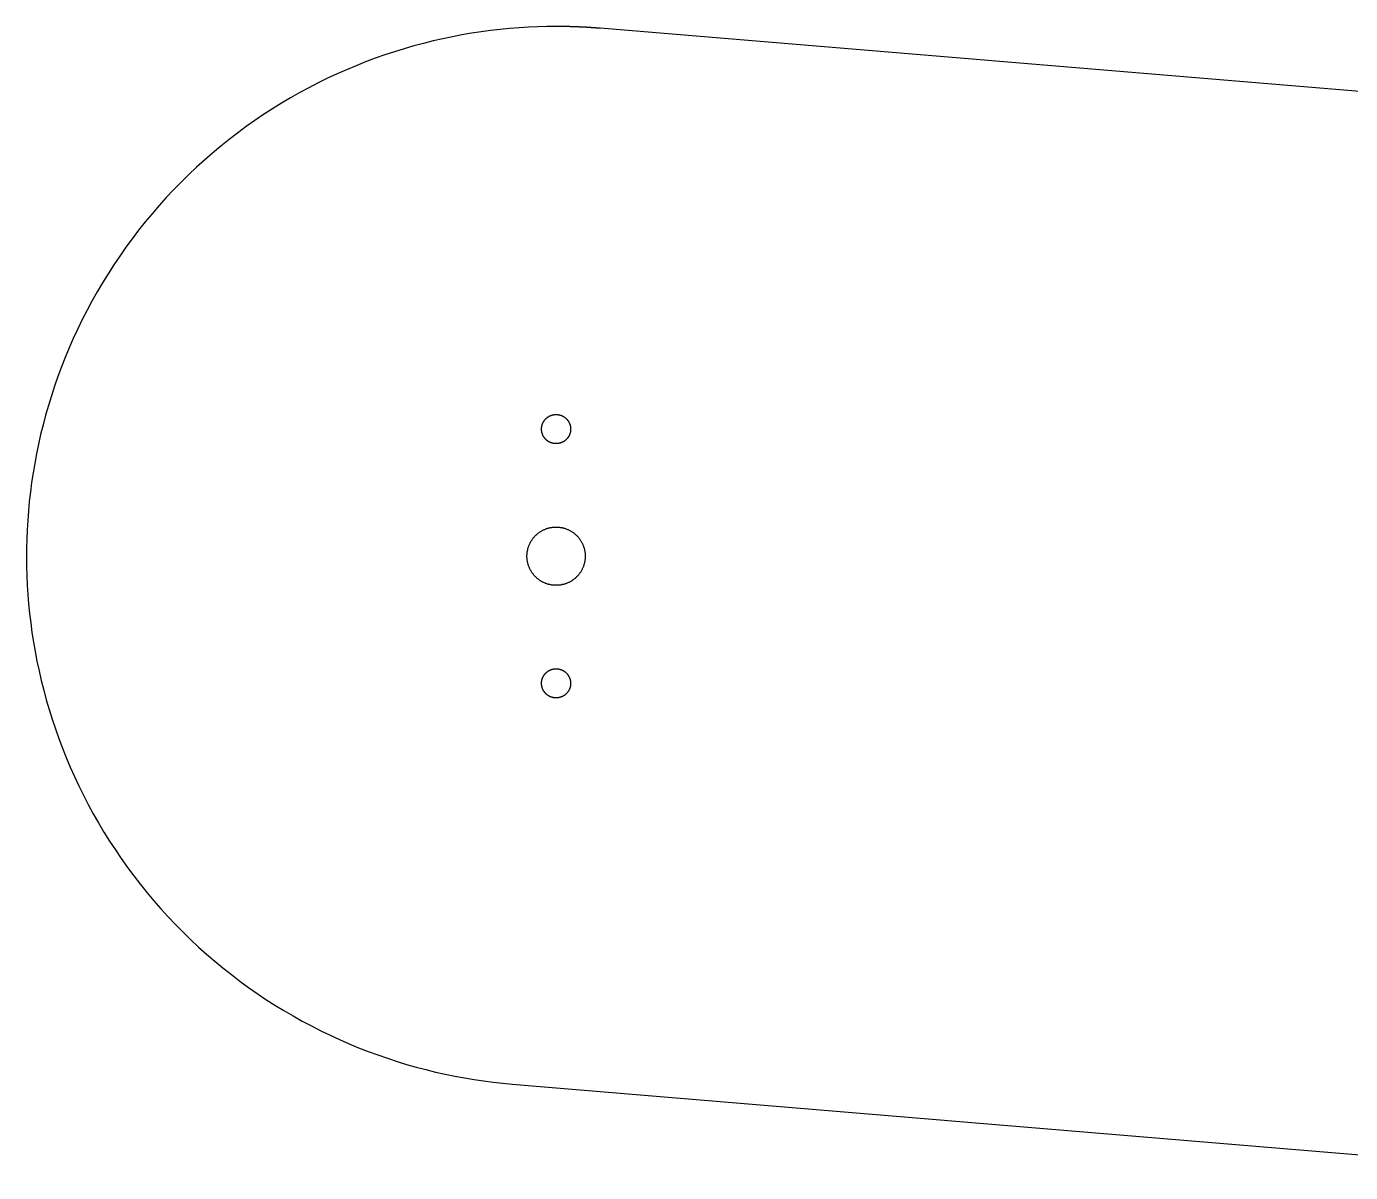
# Model space of a CAD drawing. Extents: x 50 to 1155, y -2400 to -33.
# Drawn here: x 600 to 850, y -2291.4 to -2075 of the extents above; entities that cross this region are included whole.
import ezdxf

# ---------------------------------------------------------------- set-up
doc = ezdxf.new("R2010")
doc.units = 0
doc.layers.get('0').update_dxf_attribs({"color": 18, "linetype": 'CONTINUOUS'})

msp = doc.modelspace()

# ---------------------------------------------------------------- linework, layer by layer
at = {"color": 18}
for p, q in [((1008.3045, -2100.345), (708.305, -2075.345)), ((691.695, -2274.6546), (892.041, -2291.35))]:
    msp.add_line(p, q, dxfattribs=at)
for points in [[(700, -2075, 0), (698.266, -2075.01, 0), (696.521, -2075.06, 0), (694.765, -2075.14, 0), (692.998, -2075.24, 0), (691.222, -2075.39, 0), (689.438, -2075.56, 0), (687.645, -2075.77, 0), (685.845, -2076.01, 0), (684.039, -2076.28, 0), (682.227, -2076.59, 0), (680.411, -2076.94, 0), (678.592, -2077.32, 0), (676.77, -2077.74, 0), (674.946, -2078.19, 0), (673.123, -2078.68, 0), (671.299, -2079.21, 0), (669.478, -2079.77, 0), (667.659, -2080.37, 0), (665.844, -2081.01, 0), (664.033, -2081.69, 0), (662.229, -2082.41, 0), (660.432, -2083.16, 0), (658.644, -2083.95, 0), (656.865, -2084.78, 0), (655.097, -2085.65, 0), (653.34, -2086.55, 0), (651.597, -2087.49, 0), (649.868, -2088.47, 0), (648.154, -2089.49, 0), (646.457, -2090.54, 0), (644.777, -2091.63, 0), (643.116, -2092.75, 0), (641.476, -2093.91, 0), (639.856, -2095.11, 0), (638.258, -2096.34, 0), (636.684, -2097.6, 0), (635.133, -2098.89, 0), (633.608, -2100.22, 0), (632.109, -2101.58, 0), (630.638, -2102.97, 0), (629.194, -2104.38, 0), (627.78, -2105.83, 0), (626.395, -2107.31, 0), (625.041, -2108.81, 0), (623.719, -2110.34, 0), (622.429, -2111.89, 0), (621.171, -2113.47, 0), (619.948, -2115.07, 0), (618.758, -2116.69, 0), (617.603, -2118.34, 0), (616.484, -2120, 0), (615.4, -2121.68, 0), (614.352, -2123.38, 0), (613.341, -2125.1, 0), (612.367, -2126.83, 0), (611.43, -2128.57, 0), (610.531, -2130.33, 0), (609.669, -2132.1, 0), (608.845, -2133.88, 0), (608.058, -2135.67, 0), (607.31, -2137.47, 0), (606.599, -2139.27, 0), (605.927, -2141.08, 0), (605.292, -2142.9, 0), (604.695, -2144.72, 0), (604.135, -2146.54, 0), (603.612, -2148.36, 0), (603.127, -2150.19, 0), (602.678, -2152.01, 0), (602.265, -2153.83, 0), (601.889, -2155.65, 0), (601.549, -2157.47, 0), (601.243, -2159.28, 0), (600.973, -2161.08, 0), (600.737, -2162.88, 0), (600.534, -2164.67, 0), (600.365, -2166.46, 0), (600.229, -2168.23, 0), (600.125, -2170, 0), (600.052, -2171.75, 0), (600.011, -2173.5, 0), (600, -2175.23, 0), (600.019, -2176.96, 0), (600.069, -2178.71, 0), (600.149, -2180.47, 0), (600.262, -2182.24, 0), (600.407, -2184.01, 0), (600.585, -2185.8, 0), (600.796, -2187.59, 0), (601.041, -2189.39, 0), (601.321, -2191.2, 0), (601.636, -2193.01, 0), (601.986, -2194.83, 0), (602.371, -2196.65, 0), (602.793, -2198.47, 0), (603.252, -2200.3, 0), (603.747, -2202.12, 0), (604.28, -2203.94, 0), (604.849, -2205.76, 0), (605.457, -2207.58, 0), (606.102, -2209.4, 0), (606.784, -2211.21, 0), (607.505, -2213.01, 0), (608.264, -2214.81, 0), (609.06, -2216.59, 0), (609.894, -2218.37, 0), (610.766, -2220.14, 0), (611.676, -2221.89, 0), (612.622, -2223.63, 0), (613.606, -2225.36, 0), (614.627, -2227.07, 0), (615.684, -2228.77, 0), (616.778, -2230.44, 0), (617.906, -2232.1, 0), (619.071, -2233.74, 0), (620.269, -2235.36, 0), (621.502, -2236.95, 0), (622.768, -2238.52, 0), (624.067, -2240.07, 0), (625.398, -2241.59, 0), (626.76, -2243.09, 0), (628.152, -2244.56, 0), (629.575, -2246, 0), (631.026, -2247.41, 0), (632.505, -2248.79, 0), (634.011, -2250.14, 0), (635.543, -2251.45, 0), (637.099, -2252.74, 0), (638.68, -2253.99, 0), (640.284, -2255.21, 0), (641.909, -2256.4, 0), (643.556, -2257.55, 0), (645.222, -2258.66, 0), (646.906, -2259.74, 0), (648.608, -2260.78, 0), (650.326, -2261.79, 0), (652.059, -2262.76, 0), (653.806, -2263.69, 0), (655.565, -2264.59, 0), (657.337, -2265.44, 0), (659.118, -2266.26, 0), (660.909, -2267.04, 0), (662.708, -2267.79, 0), (664.514, -2268.49, 0), (666.325, -2269.16, 0), (668.141, -2269.79, 0), (669.961, -2270.38, 0), (671.783, -2270.94, 0), (673.607, -2271.45, 0), (675.431, -2271.93, 0), (677.254, -2272.38, 0), (679.075, -2272.79, 0), (680.894, -2273.16, 0), (682.709, -2273.49, 0), (684.519, -2273.79, 0), (686.324, -2274.06, 0), (688.122, -2274.29, 0), (689.912, -2274.49, 0), (691.695, -2274.65, 0)], [(708.305, -2075.34, 0), (708.216, -2075.34, 0), (708.128, -2075.33, 0), (708.039, -2075.32, 0), (707.951, -2075.32, 0), (707.862, -2075.31, 0), (707.774, -2075.3, 0), (707.685, -2075.3, 0), (707.597, -2075.29, 0), (707.508, -2075.28, 0), (707.42, -2075.28, 0), (707.332, -2075.27, 0), (707.243, -2075.26, 0), (707.155, -2075.26, 0), (707.067, -2075.25, 0), (706.978, -2075.24, 0), (706.89, -2075.24, 0), (706.802, -2075.23, 0), (706.714, -2075.23, 0), (706.625, -2075.22, 0), (706.537, -2075.21, 0), (706.449, -2075.21, 0), (706.361, -2075.2, 0), (706.273, -2075.2, 0), (706.185, -2075.19, 0), (706.097, -2075.19, 0), (706.009, -2075.18, 0), (705.921, -2075.17, 0), (705.833, -2075.17, 0), (705.745, -2075.16, 0), (705.657, -2075.16, 0), (705.569, -2075.15, 0), (705.481, -2075.15, 0), (705.393, -2075.15, 0), (705.305, -2075.14, 0), (705.218, -2075.14, 0), (705.13, -2075.13, 0), (705.042, -2075.13, 0), (704.954, -2075.12, 0), (704.867, -2075.12, 0), (704.779, -2075.11, 0), (704.691, -2075.11, 0), (704.604, -2075.11, 0), (704.516, -2075.1, 0), (704.429, -2075.1, 0), (704.341, -2075.09, 0), (704.254, -2075.09, 0), (704.166, -2075.09, 0), (704.079, -2075.08, 0), (703.991, -2075.08, 0), (703.904, -2075.08, 0), (703.816, -2075.07, 0), (703.729, -2075.07, 0), (703.642, -2075.07, 0), (703.555, -2075.06, 0), (703.467, -2075.06, 0), (703.38, -2075.06, 0), (703.293, -2075.05, 0), (703.206, -2075.05, 0), (703.118, -2075.05, 0), (703.031, -2075.05, 0), (702.944, -2075.04, 0), (702.857, -2075.04, 0), (702.77, -2075.04, 0), (702.683, -2075.04, 0), (702.596, -2075.03, 0), (702.509, -2075.03, 0), (702.422, -2075.03, 0), (702.335, -2075.03, 0), (702.248, -2075.02, 0), (702.162, -2075.02, 0), (702.075, -2075.02, 0), (701.988, -2075.02, 0), (701.901, -2075.02, 0), (701.815, -2075.02, 0), (701.728, -2075.01, 0), (701.641, -2075.01, 0), (701.554, -2075.01, 0), (701.468, -2075.01, 0), (701.381, -2075.01, 0), (701.295, -2075.01, 0), (701.208, -2075.01, 0), (701.122, -2075.01, 0), (701.035, -2075, 0), (700.949, -2075, 0), (700.862, -2075, 0), (700.776, -2075, 0), (700.69, -2075, 0), (700.603, -2075, 0), (700.517, -2075, 0), (700.431, -2075, 0), (700.345, -2075, 0), (700.258, -2075, 0), (700.172, -2075, 0), (700.086, -2075, 0), (700, -2075, 0)], [(700, -2148.25, 0), (700.054, -2148.25, 0), (700.109, -2148.25, 0), (700.164, -2148.25, 0), (700.22, -2148.26, 0), (700.276, -2148.26, 0), (700.332, -2148.27, 0), (700.389, -2148.28, 0), (700.445, -2148.29, 0), (700.502, -2148.3, 0), (700.559, -2148.31, 0), (700.616, -2148.32, 0), (700.674, -2148.33, 0), (700.731, -2148.35, 0), (700.788, -2148.37, 0), (700.845, -2148.38, 0), (700.902, -2148.4, 0), (700.959, -2148.42, 0), (701.016, -2148.44, 0), (701.072, -2148.47, 0), (701.128, -2148.49, 0), (701.184, -2148.52, 0), (701.24, -2148.55, 0), (701.295, -2148.57, 0), (701.349, -2148.6, 0), (701.403, -2148.64, 0), (701.457, -2148.67, 0), (701.51, -2148.7, 0), (701.562, -2148.74, 0), (701.613, -2148.77, 0), (701.664, -2148.81, 0), (701.714, -2148.85, 0), (701.763, -2148.89, 0), (701.811, -2148.93, 0), (701.859, -2148.97, 0), (701.905, -2149.02, 0), (701.95, -2149.06, 0), (701.994, -2149.11, 0), (702.038, -2149.15, 0), (702.08, -2149.2, 0), (702.121, -2149.25, 0), (702.16, -2149.3, 0), (702.199, -2149.35, 0), (702.236, -2149.4, 0), (702.272, -2149.45, 0), (702.307, -2149.5, 0), (702.341, -2149.56, 0), (702.373, -2149.61, 0), (702.404, -2149.66, 0), (702.433, -2149.72, 0), (702.462, -2149.77, 0), (702.489, -2149.83, 0), (702.514, -2149.89, 0), (702.538, -2149.94, 0), (702.561, -2150, 0), (702.583, -2150.06, 0), (702.603, -2150.11, 0), (702.621, -2150.17, 0), (702.639, -2150.23, 0), (702.655, -2150.28, 0), (702.67, -2150.34, 0), (702.683, -2150.4, 0), (702.695, -2150.46, 0), (702.706, -2150.51, 0), (702.716, -2150.57, 0), (702.724, -2150.63, 0), (702.732, -2150.68, 0), (702.737, -2150.74, 0), (702.742, -2150.79, 0), (702.746, -2150.85, 0), (702.748, -2150.9, 0), (702.75, -2150.96, 0), (702.75, -2151.01, 0), (702.749, -2151.07, 0), (702.747, -2151.12, 0), (702.744, -2151.18, 0), (702.74, -2151.23, 0), (702.735, -2151.29, 0), (702.728, -2151.35, 0), (702.72, -2151.4, 0), (702.711, -2151.46, 0), (702.701, -2151.52, 0), (702.69, -2151.57, 0), (702.677, -2151.63, 0), (702.663, -2151.69, 0), (702.647, -2151.75, 0), (702.63, -2151.8, 0), (702.612, -2151.86, 0), (702.593, -2151.92, 0), (702.572, -2151.97, 0), (702.55, -2152.03, 0), (702.526, -2152.09, 0), (702.501, -2152.14, 0), (702.475, -2152.2, 0), (702.448, -2152.25, 0), (702.419, -2152.31, 0), (702.388, -2152.36, 0), (702.357, -2152.42, 0), (702.324, -2152.47, 0), (702.29, -2152.52, 0), (702.254, -2152.57, 0), (702.218, -2152.63, 0), (702.18, -2152.68, 0), (702.141, -2152.73, 0), (702.1, -2152.78, 0), (702.059, -2152.82, 0), (702.016, -2152.87, 0), (701.972, -2152.92, 0), (701.928, -2152.96, 0), (701.882, -2153.01, 0), (701.835, -2153.05, 0), (701.787, -2153.09, 0), (701.739, -2153.13, 0), (701.689, -2153.17, 0), (701.639, -2153.21, 0), (701.588, -2153.25, 0), (701.536, -2153.28, 0), (701.483, -2153.32, 0), (701.43, -2153.35, 0), (701.376, -2153.38, 0), (701.322, -2153.41, 0), (701.267, -2153.44, 0), (701.212, -2153.47, 0), (701.156, -2153.5, 0), (701.1, -2153.52, 0), (701.044, -2153.54, 0), (700.987, -2153.57, 0), (700.931, -2153.59, 0), (700.874, -2153.61, 0), (700.817, -2153.63, 0), (700.759, -2153.64, 0), (700.702, -2153.66, 0), (700.645, -2153.67, 0), (700.588, -2153.69, 0), (700.531, -2153.7, 0), (700.474, -2153.71, 0), (700.417, -2153.72, 0), (700.36, -2153.73, 0), (700.304, -2153.73, 0), (700.248, -2153.74, 0), (700.192, -2153.74, 0), (700.137, -2153.75, 0), (700.082, -2153.75, 0), (700.027, -2153.75, 0), (699.973, -2153.75, 0), (699.918, -2153.75, 0), (699.863, -2153.75, 0), (699.808, -2153.74, 0), (699.752, -2153.74, 0), (699.696, -2153.73, 0), (699.64, -2153.73, 0), (699.583, -2153.72, 0), (699.526, -2153.71, 0), (699.469, -2153.7, 0), (699.412, -2153.69, 0), (699.355, -2153.67, 0), (699.298, -2153.66, 0), (699.241, -2153.64, 0), (699.183, -2153.63, 0), (699.126, -2153.61, 0), (699.069, -2153.59, 0), (699.013, -2153.57, 0), (698.956, -2153.54, 0), (698.9, -2153.52, 0), (698.844, -2153.5, 0), (698.788, -2153.47, 0), (698.733, -2153.44, 0), (698.678, -2153.41, 0), (698.624, -2153.38, 0), (698.57, -2153.35, 0), (698.517, -2153.32, 0), (698.464, -2153.28, 0), (698.412, -2153.25, 0), (698.361, -2153.21, 0), (698.311, -2153.17, 0), (698.261, -2153.13, 0), (698.213, -2153.09, 0), (698.165, -2153.05, 0), (698.118, -2153.01, 0), (698.072, -2152.96, 0), (698.028, -2152.92, 0), (697.984, -2152.87, 0), (697.941, -2152.82, 0), (697.9, -2152.78, 0), (697.859, -2152.73, 0), (697.82, -2152.68, 0), (697.782, -2152.63, 0), (697.746, -2152.57, 0), (697.71, -2152.52, 0), (697.676, -2152.47, 0), (697.643, -2152.42, 0), (697.612, -2152.36, 0), (697.581, -2152.31, 0), (697.552, -2152.25, 0), (697.525, -2152.2, 0), (697.499, -2152.14, 0), (697.474, -2152.09, 0), (697.45, -2152.03, 0), (697.428, -2151.97, 0), (697.407, -2151.92, 0), (697.388, -2151.86, 0), (697.37, -2151.8, 0), (697.353, -2151.75, 0), (697.337, -2151.69, 0), (697.323, -2151.63, 0), (697.31, -2151.57, 0), (697.299, -2151.52, 0), (697.289, -2151.46, 0), (697.28, -2151.4, 0), (697.272, -2151.35, 0), (697.265, -2151.29, 0), (697.26, -2151.23, 0), (697.256, -2151.18, 0), (697.253, -2151.12, 0), (697.251, -2151.07, 0), (697.25, -2151.01, 0), (697.25, -2150.96, 0), (697.252, -2150.9, 0), (697.254, -2150.85, 0), (697.258, -2150.79, 0), (697.263, -2150.74, 0), (697.268, -2150.68, 0), (697.276, -2150.63, 0), (697.284, -2150.57, 0), (697.294, -2150.51, 0), (697.305, -2150.46, 0), (697.317, -2150.4, 0), (697.33, -2150.34, 0), (697.345, -2150.28, 0), (697.361, -2150.23, 0), (697.379, -2150.17, 0), (697.397, -2150.11, 0), (697.417, -2150.06, 0), (697.439, -2150, 0), (697.462, -2149.94, 0), (697.486, -2149.89, 0), (697.511, -2149.83, 0), (697.538, -2149.77, 0), (697.567, -2149.72, 0), (697.596, -2149.66, 0), (697.627, -2149.61, 0), (697.659, -2149.56, 0), (697.693, -2149.5, 0), (697.728, -2149.45, 0), (697.764, -2149.4, 0), (697.801, -2149.35, 0), (697.84, -2149.3, 0), (697.879, -2149.25, 0), (697.92, -2149.2, 0), (697.962, -2149.15, 0), (698.006, -2149.11, 0), (698.05, -2149.06, 0), (698.095, -2149.02, 0), (698.141, -2148.97, 0), (698.189, -2148.93, 0), (698.237, -2148.89, 0), (698.286, -2148.85, 0), (698.336, -2148.81, 0), (698.387, -2148.77, 0), (698.438, -2148.74, 0), (698.49, -2148.7, 0), (698.543, -2148.67, 0), (698.597, -2148.64, 0), (698.651, -2148.6, 0), (698.705, -2148.57, 0), (698.76, -2148.55, 0), (698.816, -2148.52, 0), (698.872, -2148.49, 0), (698.928, -2148.47, 0), (698.984, -2148.44, 0), (699.041, -2148.42, 0), (699.098, -2148.4, 0), (699.155, -2148.38, 0), (699.212, -2148.37, 0), (699.269, -2148.35, 0), (699.326, -2148.33, 0), (699.384, -2148.32, 0), (699.441, -2148.31, 0), (699.498, -2148.3, 0), (699.555, -2148.29, 0), (699.611, -2148.28, 0), (699.668, -2148.27, 0), (699.724, -2148.26, 0), (699.78, -2148.26, 0), (699.836, -2148.25, 0), (699.891, -2148.25, 0), (699.946, -2148.25, 0), (700, -2148.25, 0)], [(700, -2169.5, 0), (700.109, -2169.5, 0), (700.219, -2169.5, 0), (700.329, -2169.51, 0), (700.44, -2169.52, 0), (700.552, -2169.53, 0), (700.664, -2169.54, 0), (700.777, -2169.56, 0), (700.891, -2169.57, 0), (701.004, -2169.59, 0), (701.118, -2169.61, 0), (701.233, -2169.64, 0), (701.347, -2169.67, 0), (701.462, -2169.7, 0), (701.576, -2169.73, 0), (701.69, -2169.77, 0), (701.804, -2169.8, 0), (701.918, -2169.85, 0), (702.032, -2169.89, 0), (702.145, -2169.94, 0), (702.257, -2169.98, 0), (702.369, -2170.04, 0), (702.48, -2170.09, 0), (702.59, -2170.15, 0), (702.699, -2170.21, 0), (702.807, -2170.27, 0), (702.914, -2170.34, 0), (703.02, -2170.4, 0), (703.124, -2170.47, 0), (703.227, -2170.55, 0), (703.328, -2170.62, 0), (703.428, -2170.7, 0), (703.526, -2170.78, 0), (703.623, -2170.86, 0), (703.717, -2170.95, 0), (703.81, -2171.03, 0), (703.9, -2171.12, 0), (703.989, -2171.21, 0), (704.075, -2171.31, 0), (704.159, -2171.4, 0), (704.241, -2171.5, 0), (704.321, -2171.6, 0), (704.398, -2171.7, 0), (704.472, -2171.8, 0), (704.545, -2171.9, 0), (704.614, -2172.01, 0), (704.681, -2172.11, 0), (704.746, -2172.22, 0), (704.808, -2172.33, 0), (704.867, -2172.44, 0), (704.923, -2172.55, 0), (704.977, -2172.66, 0), (705.028, -2172.77, 0), (705.077, -2172.88, 0), (705.122, -2173, 0), (705.165, -2173.11, 0), (705.205, -2173.22, 0), (705.243, -2173.34, 0), (705.278, -2173.45, 0), (705.31, -2173.57, 0), (705.34, -2173.68, 0), (705.367, -2173.8, 0), (705.391, -2173.91, 0), (705.413, -2174.02, 0), (705.432, -2174.14, 0), (705.449, -2174.25, 0), (705.463, -2174.36, 0), (705.475, -2174.48, 0), (705.485, -2174.59, 0), (705.492, -2174.7, 0), (705.497, -2174.81, 0), (705.499, -2174.92, 0), (705.5, -2175.03, 0), (705.498, -2175.14, 0), (705.494, -2175.25, 0), (705.488, -2175.36, 0), (705.48, -2175.47, 0), (705.469, -2175.58, 0), (705.456, -2175.69, 0), (705.441, -2175.81, 0), (705.423, -2175.92, 0), (705.402, -2176.03, 0), (705.379, -2176.15, 0), (705.353, -2176.26, 0), (705.325, -2176.38, 0), (705.294, -2176.49, 0), (705.261, -2176.6, 0), (705.225, -2176.72, 0), (705.186, -2176.83, 0), (705.144, -2176.95, 0), (705.1, -2177.06, 0), (705.053, -2177.17, 0), (705.003, -2177.28, 0), (704.95, -2177.4, 0), (704.895, -2177.51, 0), (704.837, -2177.62, 0), (704.777, -2177.73, 0), (704.714, -2177.83, 0), (704.648, -2177.94, 0), (704.58, -2178.05, 0), (704.509, -2178.15, 0), (704.435, -2178.25, 0), (704.359, -2178.35, 0), (704.281, -2178.45, 0), (704.2, -2178.55, 0), (704.117, -2178.65, 0), (704.032, -2178.74, 0), (703.945, -2178.83, 0), (703.855, -2178.92, 0), (703.764, -2179.01, 0), (703.67, -2179.1, 0), (703.575, -2179.18, 0), (703.477, -2179.26, 0), (703.378, -2179.34, 0), (703.278, -2179.42, 0), (703.176, -2179.49, 0), (703.072, -2179.56, 0), (702.967, -2179.63, 0), (702.86, -2179.7, 0), (702.753, -2179.76, 0), (702.644, -2179.82, 0), (702.535, -2179.88, 0), (702.424, -2179.94, 0), (702.313, -2179.99, 0), (702.201, -2180.04, 0), (702.088, -2180.09, 0), (701.975, -2180.13, 0), (701.861, -2180.18, 0), (701.747, -2180.22, 0), (701.633, -2180.25, 0), (701.519, -2180.29, 0), (701.404, -2180.32, 0), (701.29, -2180.35, 0), (701.176, -2180.37, 0), (701.061, -2180.4, 0), (700.947, -2180.42, 0), (700.834, -2180.44, 0), (700.721, -2180.45, 0), (700.608, -2180.47, 0), (700.496, -2180.48, 0), (700.384, -2180.49, 0), (700.274, -2180.49, 0), (700.164, -2180.5, 0), (700.054, -2180.5, 0), (699.946, -2180.5, 0), (699.836, -2180.5, 0), (699.726, -2180.49, 0), (699.616, -2180.49, 0), (699.504, -2180.48, 0), (699.392, -2180.47, 0), (699.279, -2180.45, 0), (699.166, -2180.44, 0), (699.053, -2180.42, 0), (698.939, -2180.4, 0), (698.824, -2180.37, 0), (698.71, -2180.35, 0), (698.596, -2180.32, 0), (698.481, -2180.29, 0), (698.367, -2180.25, 0), (698.253, -2180.22, 0), (698.139, -2180.18, 0), (698.025, -2180.13, 0), (697.912, -2180.09, 0), (697.799, -2180.04, 0), (697.687, -2179.99, 0), (697.576, -2179.94, 0), (697.465, -2179.88, 0), (697.356, -2179.82, 0), (697.247, -2179.76, 0), (697.14, -2179.7, 0), (697.033, -2179.63, 0), (696.928, -2179.56, 0), (696.824, -2179.49, 0), (696.722, -2179.42, 0), (696.622, -2179.34, 0), (696.523, -2179.26, 0), (696.425, -2179.18, 0), (696.33, -2179.1, 0), (696.236, -2179.01, 0), (696.145, -2178.92, 0), (696.055, -2178.83, 0), (695.968, -2178.74, 0), (695.883, -2178.65, 0), (695.8, -2178.55, 0), (695.719, -2178.45, 0), (695.641, -2178.35, 0), (695.565, -2178.25, 0), (695.491, -2178.15, 0), (695.42, -2178.05, 0), (695.352, -2177.94, 0), (695.286, -2177.83, 0), (695.223, -2177.73, 0), (695.163, -2177.62, 0), (695.105, -2177.51, 0), (695.05, -2177.4, 0), (694.997, -2177.28, 0), (694.947, -2177.17, 0), (694.9, -2177.06, 0), (694.856, -2176.95, 0), (694.814, -2176.83, 0), (694.775, -2176.72, 0), (694.739, -2176.6, 0), (694.706, -2176.49, 0), (694.675, -2176.38, 0), (694.647, -2176.26, 0), (694.621, -2176.15, 0), (694.598, -2176.03, 0), (694.577, -2175.92, 0), (694.559, -2175.81, 0), (694.544, -2175.69, 0), (694.531, -2175.58, 0), (694.52, -2175.47, 0), (694.512, -2175.36, 0), (694.506, -2175.25, 0), (694.502, -2175.14, 0), (694.5, -2175.03, 0), (694.501, -2174.92, 0), (694.503, -2174.81, 0), (694.508, -2174.7, 0), (694.515, -2174.59, 0), (694.525, -2174.48, 0), (694.537, -2174.36, 0), (694.551, -2174.25, 0), (694.568, -2174.14, 0), (694.587, -2174.02, 0), (694.609, -2173.91, 0), (694.633, -2173.8, 0), (694.66, -2173.68, 0), (694.69, -2173.57, 0), (694.722, -2173.45, 0), (694.757, -2173.34, 0), (694.795, -2173.22, 0), (694.835, -2173.11, 0), (694.878, -2173, 0), (694.923, -2172.88, 0), (694.972, -2172.77, 0), (695.023, -2172.66, 0), (695.077, -2172.55, 0), (695.133, -2172.44, 0), (695.192, -2172.33, 0), (695.254, -2172.22, 0), (695.319, -2172.11, 0), (695.386, -2172.01, 0), (695.455, -2171.9, 0), (695.528, -2171.8, 0), (695.602, -2171.7, 0), (695.679, -2171.6, 0), (695.759, -2171.5, 0), (695.841, -2171.4, 0), (695.925, -2171.31, 0), (696.011, -2171.21, 0), (696.1, -2171.12, 0), (696.19, -2171.03, 0), (696.283, -2170.95, 0), (696.377, -2170.86, 0), (696.474, -2170.78, 0), (696.572, -2170.7, 0), (696.672, -2170.62, 0), (696.773, -2170.55, 0), (696.876, -2170.47, 0), (696.98, -2170.4, 0), (697.086, -2170.34, 0), (697.193, -2170.27, 0), (697.301, -2170.21, 0), (697.41, -2170.15, 0), (697.52, -2170.09, 0), (697.631, -2170.04, 0), (697.743, -2169.98, 0), (697.855, -2169.94, 0), (697.968, -2169.89, 0), (698.082, -2169.85, 0), (698.196, -2169.8, 0), (698.31, -2169.77, 0), (698.424, -2169.73, 0), (698.538, -2169.7, 0), (698.653, -2169.67, 0), (698.767, -2169.64, 0), (698.882, -2169.61, 0), (698.996, -2169.59, 0), (699.109, -2169.57, 0), (699.223, -2169.56, 0), (699.336, -2169.54, 0), (699.448, -2169.53, 0), (699.56, -2169.52, 0), (699.671, -2169.51, 0), (699.781, -2169.5, 0), (699.891, -2169.5, 0), (700, -2169.5, 0)], [(700, -2196.25, 0), (700.054, -2196.25, 0), (700.109, -2196.25, 0), (700.164, -2196.25, 0), (700.22, -2196.26, 0), (700.276, -2196.26, 0), (700.332, -2196.27, 0), (700.389, -2196.28, 0), (700.445, -2196.29, 0), (700.502, -2196.3, 0), (700.559, -2196.31, 0), (700.616, -2196.32, 0), (700.674, -2196.33, 0), (700.731, -2196.35, 0), (700.788, -2196.37, 0), (700.845, -2196.38, 0), (700.902, -2196.4, 0), (700.959, -2196.42, 0), (701.016, -2196.44, 0), (701.072, -2196.47, 0), (701.128, -2196.49, 0), (701.184, -2196.52, 0), (701.24, -2196.55, 0), (701.295, -2196.57, 0), (701.349, -2196.6, 0), (701.403, -2196.64, 0), (701.457, -2196.67, 0), (701.51, -2196.7, 0), (701.562, -2196.74, 0), (701.613, -2196.77, 0), (701.664, -2196.81, 0), (701.714, -2196.85, 0), (701.763, -2196.89, 0), (701.811, -2196.93, 0), (701.859, -2196.97, 0), (701.905, -2197.02, 0), (701.95, -2197.06, 0), (701.994, -2197.11, 0), (702.038, -2197.15, 0), (702.08, -2197.2, 0), (702.121, -2197.25, 0), (702.16, -2197.3, 0), (702.199, -2197.35, 0), (702.236, -2197.4, 0), (702.272, -2197.45, 0), (702.307, -2197.5, 0), (702.341, -2197.56, 0), (702.373, -2197.61, 0), (702.404, -2197.66, 0), (702.433, -2197.72, 0), (702.462, -2197.77, 0), (702.489, -2197.83, 0), (702.514, -2197.89, 0), (702.538, -2197.94, 0), (702.561, -2198, 0), (702.583, -2198.06, 0), (702.603, -2198.11, 0), (702.621, -2198.17, 0), (702.639, -2198.23, 0), (702.655, -2198.28, 0), (702.67, -2198.34, 0), (702.683, -2198.4, 0), (702.695, -2198.46, 0), (702.706, -2198.51, 0), (702.716, -2198.57, 0), (702.724, -2198.63, 0), (702.732, -2198.68, 0), (702.737, -2198.74, 0), (702.742, -2198.79, 0), (702.746, -2198.85, 0), (702.748, -2198.9, 0), (702.75, -2198.96, 0), (702.75, -2199.01, 0), (702.749, -2199.07, 0), (702.747, -2199.12, 0), (702.744, -2199.18, 0), (702.74, -2199.23, 0), (702.735, -2199.29, 0), (702.728, -2199.35, 0), (702.72, -2199.4, 0), (702.711, -2199.46, 0), (702.701, -2199.52, 0), (702.69, -2199.57, 0), (702.677, -2199.63, 0), (702.663, -2199.69, 0), (702.647, -2199.75, 0), (702.63, -2199.8, 0), (702.612, -2199.86, 0), (702.593, -2199.92, 0), (702.572, -2199.97, 0), (702.55, -2200.03, 0), (702.526, -2200.09, 0), (702.501, -2200.14, 0), (702.475, -2200.2, 0), (702.448, -2200.25, 0), (702.419, -2200.31, 0), (702.388, -2200.36, 0), (702.357, -2200.42, 0), (702.324, -2200.47, 0), (702.29, -2200.52, 0), (702.254, -2200.57, 0), (702.218, -2200.63, 0), (702.18, -2200.68, 0), (702.141, -2200.73, 0), (702.1, -2200.78, 0), (702.059, -2200.82, 0), (702.016, -2200.87, 0), (701.972, -2200.92, 0), (701.928, -2200.96, 0), (701.882, -2201.01, 0), (701.835, -2201.05, 0), (701.787, -2201.09, 0), (701.739, -2201.13, 0), (701.689, -2201.17, 0), (701.639, -2201.21, 0), (701.588, -2201.25, 0), (701.536, -2201.28, 0), (701.483, -2201.32, 0), (701.43, -2201.35, 0), (701.376, -2201.38, 0), (701.322, -2201.41, 0), (701.267, -2201.44, 0), (701.212, -2201.47, 0), (701.156, -2201.5, 0), (701.1, -2201.52, 0), (701.044, -2201.54, 0), (700.987, -2201.57, 0), (700.931, -2201.59, 0), (700.874, -2201.61, 0), (700.817, -2201.63, 0), (700.759, -2201.64, 0), (700.702, -2201.66, 0), (700.645, -2201.67, 0), (700.588, -2201.69, 0), (700.531, -2201.7, 0), (700.474, -2201.71, 0), (700.417, -2201.72, 0), (700.36, -2201.73, 0), (700.304, -2201.73, 0), (700.248, -2201.74, 0), (700.192, -2201.74, 0), (700.137, -2201.75, 0), (700.082, -2201.75, 0), (700.027, -2201.75, 0), (699.973, -2201.75, 0), (699.918, -2201.75, 0), (699.863, -2201.75, 0), (699.808, -2201.74, 0), (699.752, -2201.74, 0), (699.696, -2201.73, 0), (699.64, -2201.73, 0), (699.583, -2201.72, 0), (699.526, -2201.71, 0), (699.469, -2201.7, 0), (699.412, -2201.69, 0), (699.355, -2201.67, 0), (699.298, -2201.66, 0), (699.241, -2201.64, 0), (699.183, -2201.63, 0), (699.126, -2201.61, 0), (699.069, -2201.59, 0), (699.013, -2201.57, 0), (698.956, -2201.54, 0), (698.9, -2201.52, 0), (698.844, -2201.5, 0), (698.788, -2201.47, 0), (698.733, -2201.44, 0), (698.678, -2201.41, 0), (698.624, -2201.38, 0), (698.57, -2201.35, 0), (698.517, -2201.32, 0), (698.464, -2201.28, 0), (698.412, -2201.25, 0), (698.361, -2201.21, 0), (698.311, -2201.17, 0), (698.261, -2201.13, 0), (698.213, -2201.09, 0), (698.165, -2201.05, 0), (698.118, -2201.01, 0), (698.072, -2200.96, 0), (698.028, -2200.92, 0), (697.984, -2200.87, 0), (697.941, -2200.82, 0), (697.9, -2200.78, 0), (697.859, -2200.73, 0), (697.82, -2200.68, 0), (697.782, -2200.63, 0), (697.746, -2200.57, 0), (697.71, -2200.52, 0), (697.676, -2200.47, 0), (697.643, -2200.42, 0), (697.612, -2200.36, 0), (697.581, -2200.31, 0), (697.552, -2200.25, 0), (697.525, -2200.2, 0), (697.499, -2200.14, 0), (697.474, -2200.09, 0), (697.45, -2200.03, 0), (697.428, -2199.97, 0), (697.407, -2199.92, 0), (697.388, -2199.86, 0), (697.37, -2199.8, 0), (697.353, -2199.75, 0), (697.337, -2199.69, 0), (697.323, -2199.63, 0), (697.31, -2199.57, 0), (697.299, -2199.52, 0), (697.289, -2199.46, 0), (697.28, -2199.4, 0), (697.272, -2199.35, 0), (697.265, -2199.29, 0), (697.26, -2199.23, 0), (697.256, -2199.18, 0), (697.253, -2199.12, 0), (697.251, -2199.07, 0), (697.25, -2199.01, 0), (697.25, -2198.96, 0), (697.252, -2198.9, 0), (697.254, -2198.85, 0), (697.258, -2198.79, 0), (697.263, -2198.74, 0), (697.268, -2198.68, 0), (697.276, -2198.63, 0), (697.284, -2198.57, 0), (697.294, -2198.51, 0), (697.305, -2198.46, 0), (697.317, -2198.4, 0), (697.33, -2198.34, 0), (697.345, -2198.28, 0), (697.361, -2198.23, 0), (697.379, -2198.17, 0), (697.397, -2198.11, 0), (697.417, -2198.06, 0), (697.439, -2198, 0), (697.462, -2197.94, 0), (697.486, -2197.89, 0), (697.511, -2197.83, 0), (697.538, -2197.77, 0), (697.567, -2197.72, 0), (697.596, -2197.66, 0), (697.627, -2197.61, 0), (697.659, -2197.56, 0), (697.693, -2197.5, 0), (697.728, -2197.45, 0), (697.764, -2197.4, 0), (697.801, -2197.35, 0), (697.84, -2197.3, 0), (697.879, -2197.25, 0), (697.92, -2197.2, 0), (697.962, -2197.15, 0), (698.006, -2197.11, 0), (698.05, -2197.06, 0), (698.095, -2197.02, 0), (698.141, -2196.97, 0), (698.189, -2196.93, 0), (698.237, -2196.89, 0), (698.286, -2196.85, 0), (698.336, -2196.81, 0), (698.387, -2196.77, 0), (698.438, -2196.74, 0), (698.49, -2196.7, 0), (698.543, -2196.67, 0), (698.597, -2196.64, 0), (698.651, -2196.6, 0), (698.705, -2196.57, 0), (698.76, -2196.55, 0), (698.816, -2196.52, 0), (698.872, -2196.49, 0), (698.928, -2196.47, 0), (698.984, -2196.44, 0), (699.041, -2196.42, 0), (699.098, -2196.4, 0), (699.155, -2196.38, 0), (699.212, -2196.37, 0), (699.269, -2196.35, 0), (699.326, -2196.33, 0), (699.384, -2196.32, 0), (699.441, -2196.31, 0), (699.498, -2196.3, 0), (699.555, -2196.29, 0), (699.611, -2196.28, 0), (699.668, -2196.27, 0), (699.724, -2196.26, 0), (699.78, -2196.26, 0), (699.836, -2196.25, 0), (699.891, -2196.25, 0), (699.946, -2196.25, 0), (700, -2196.25, 0)]]:
    msp.add_polyline3d(points, dxfattribs=at)

doc.saveas('drawing.dxf')
